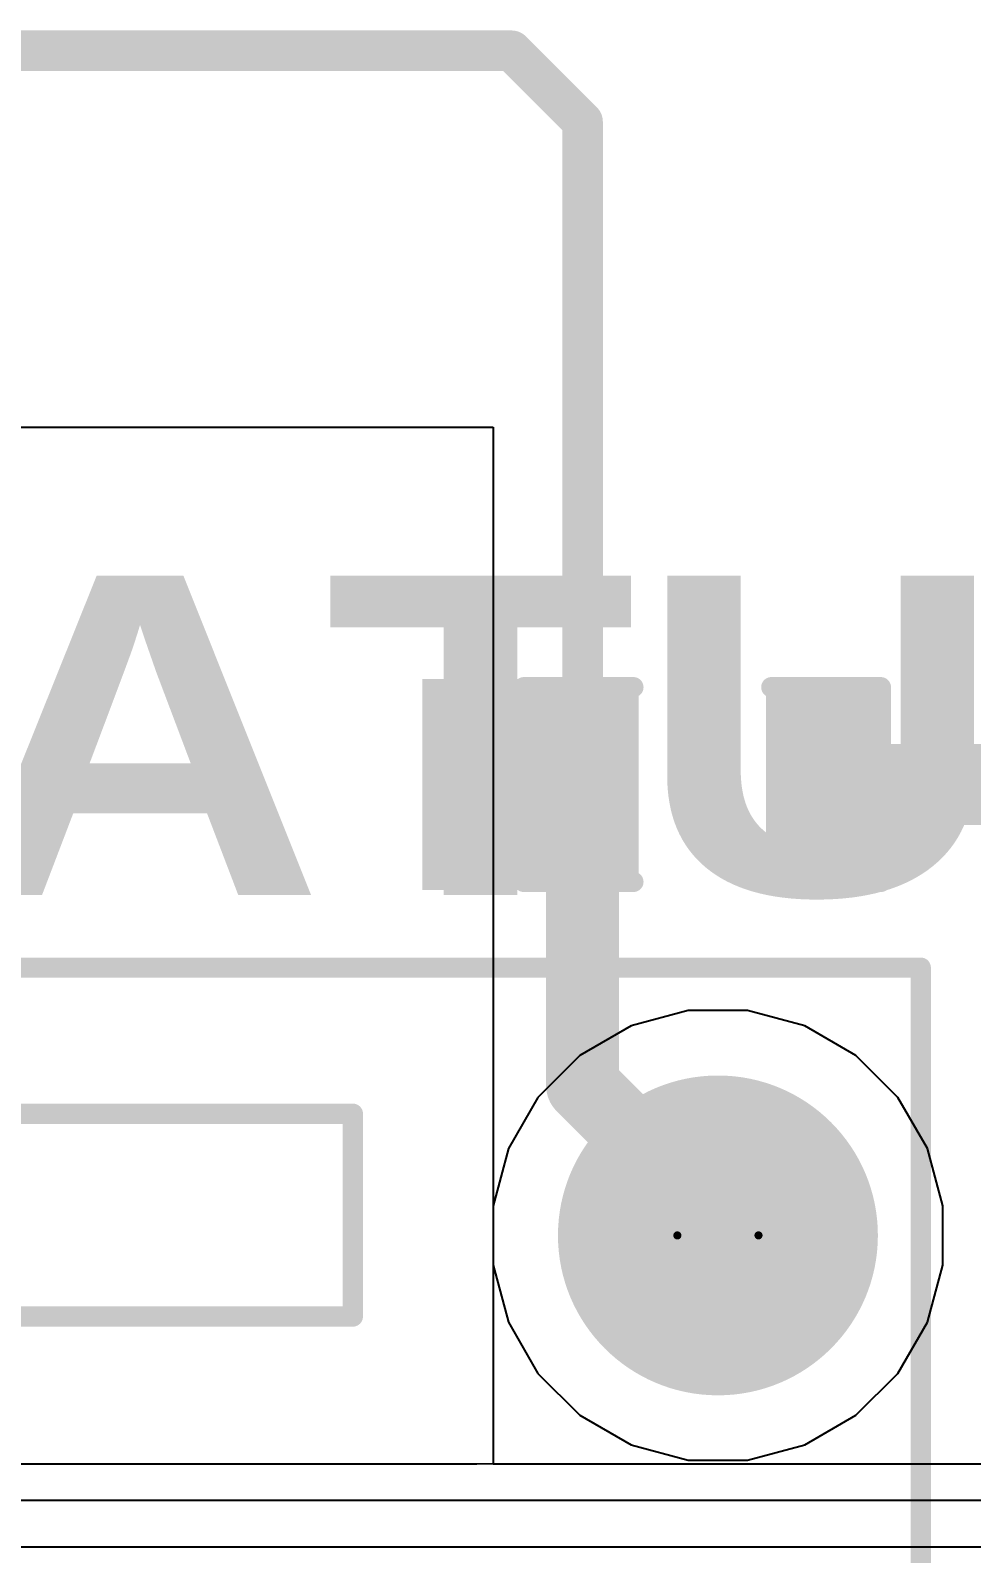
# Model space of a CAD drawing. Header units: inches. Extents: x -5 to 5328, y -4 to 5281.
# Drawn here: x 83.39 to 89.28, y 21.54 to 31.08 of the extents above; entities that cross this region are included whole.
import ezdxf

# ---------------------------------------------------------------- set-up
doc = ezdxf.new("R2010")
doc.units = ezdxf.units.IN
for name, color, linetype in [('Bottom Layer', 5, 'Continuous'), ('Bottom Solder', 6, 'Continuous'), ('Drill Drawing', 1, 'Continuous'), ('Layer 1', 16, 'Continuous'), ('Layer 2', 76, 'Continuous'), ('Multi-Layer', 9, 'Continuous'), ('Pad Holes', 156, 'Continuous'), ('Top Layer', 1, 'Continuous'), ('Top Overlay', 2, 'Continuous'), ('Top Paste', 8, 'Continuous'), ('Top Solder', 216, 'Continuous')]:
    doc.layers.add(name, color=color, linetype=linetype)
doc.styles.add('Arial Black_Bold', font='', dxfattribs={"height": 0.2})
doc.styles.get('Arial Black_Bold').set_extended_font_data('Arial Black', bold=True)

# ---------------------------------------------------------------- blocks, each defined once
blk = doc.blocks.new('LED_0603_105')
at = {"layer": 'Top Layer'}
for points in [[(-1, 0.5), (-0.5, 0.5), (-0.5, -0.5), (-1, -0.5)], [(0.5, 0.5), (1, 0.5), (1, -0.5), (0.5, -0.5)]]:
    blk.add_hatch(color=1, dxfattribs=at).paths.add_polyline_path(points)
at = {"layer": 'Top Overlay'}
blk.add_hatch(color=2, dxfattribs=at).paths.add_polyline_path([(1.1176, -0.6604), (1.7526, -0.6604), (1.7526, 0.6604), (1.1176, 0.6604)])
at = {"layer": 'Top Paste'}
for points in [[(-1, 0.5), (-0.5, 0.5), (-0.5, -0.5), (-1, -0.5)], [(0.5, 0.5), (1, 0.5), (1, -0.5), (0.5, -0.5)]]:
    blk.add_hatch(color=8, dxfattribs=at).paths.add_polyline_path(points)
at = {"layer": 'Top Solder'}
for points in [[(-1.1016, 0.6016), (-0.3984, 0.6016), (-0.3984, -0.6016), (-1.1016, -0.6016)], [(0.3984, 0.6016), (1.1016, 0.6016), (1.1016, -0.6016), (0.3984, -0.6016)]]:
    blk.add_hatch(color=216, dxfattribs=at).paths.add_polyline_path(points)
at = {"layer": 'Top Overlay'}
for points in [[(-1.1176, 0.6096, 0.127, 0.127, 0), (-1.1176, -0.6096, 0.127, 0.127, 0)], [(-0.4318, 0.6096, 0.127, 0.127, 0), (-1.1176, 0.6096, 0.127, 0.127, 0)], [(1.1176, 0.6096, 0.127, 0.127, 0), (0.4318, 0.6096, 0.127, 0.127, 0)], [(1.1176, 0.6096, 0.127, 0.127, 0), (1.1176, -0.6096, 0.127, 0.127, 0)], [(-0.4318, -0.6096, 0.127, 0.127, 0), (-1.1176, -0.6096, 0.127, 0.127, 0)], [(1.1176, -0.6096, 0.127, 0.127, 0), (0.4318, -0.6096, 0.127, 0.127, 0)]]:
    blk.add_lwpolyline(points, format="xyseb", dxfattribs=at)
for points in [[(-1.1494, 0.6096, 0.0635, 0.0635, 1), (-1.0858, 0.6096, 0.0635, 0.0635, 1)], [(-1.1494, 0.6096, 0.0635, 0.0635, 1), (-1.0858, 0.6096, 0.0635, 0.0635, 1)], [(-0.4636, 0.6096, 0.0635, 0.0635, 1), (-0.4001, 0.6096, 0.0635, 0.0635, 1)], [(0.4001, 0.6096, 0.0635, 0.0635, 1), (0.4636, 0.6096, 0.0635, 0.0635, 1)], [(1.0859, 0.6096, 0.0635, 0.0635, 1), (1.1494, 0.6096, 0.0635, 0.0635, 1)], [(1.0859, 0.6096, 0.0635, 0.0635, 1), (1.1494, 0.6096, 0.0635, 0.0635, 1)], [(-1.1494, -0.6096, 0.0635, 0.0635, 1), (-1.0858, -0.6096, 0.0635, 0.0635, 1)], [(-1.1494, -0.6096, 0.0635, 0.0635, 1), (-1.0858, -0.6096, 0.0635, 0.0635, 1)], [(-0.4636, -0.6096, 0.0635, 0.0635, 1), (-0.4001, -0.6096, 0.0635, 0.0635, 1)], [(0.4001, -0.6096, 0.0635, 0.0635, 1), (0.4636, -0.6096, 0.0635, 0.0635, 1)], [(1.0859, -0.6096, 0.0635, 0.0635, 1), (1.1494, -0.6096, 0.0635, 0.0635, 1)], [(1.0859, -0.6096, 0.0635, 0.0635, 1), (1.1494, -0.6096, 0.0635, 0.0635, 1)]]:
    blk.add_lwpolyline(points, format="xyseb", close=True, dxfattribs=at)
blk = doc.blocks.new('G6RN_1_DC24_123')
at = {"layer": 'Bottom Layer'}
h = blk.add_hatch(color=5, dxfattribs=at)
edge = h.paths.add_edge_path()
edge.add_arc((3.81, 12.7), 0.9, 0, 360)
at = {"layer": 'Bottom Solder'}
h = blk.add_hatch(color=6, dxfattribs=at)
edge = h.paths.add_edge_path()
edge.add_arc((3.81, 12.7), 1.0016, 0, 360)
at = {"layer": 'Layer 1'}
h = blk.add_hatch(color=16, dxfattribs=at)
edge = h.paths.add_edge_path()
edge.add_arc((3.81, 12.7), 0.9, 0, 360)
at = {"layer": 'Layer 2'}
h = blk.add_hatch(color=76, dxfattribs=at)
edge = h.paths.add_edge_path()
edge.add_arc((3.81, 12.7), 0.9, 0, 360)
at = {"layer": 'Multi-Layer'}
h = blk.add_hatch(color=9, dxfattribs=at)
edge = h.paths.add_edge_path()
edge.add_arc((3.81, 12.7), 0.9, 0, 360)
at = {"layer": 'Pad Holes'}
h = blk.add_hatch(color=7, dxfattribs=at)
edge = h.paths.add_edge_path()
edge.add_arc((3.81, 12.7), 0.6, 0, 360)
at = {"layer": 'Top Layer'}
h = blk.add_hatch(color=1, dxfattribs=at)
edge = h.paths.add_edge_path()
edge.add_arc((3.81, 12.7), 0.9, 0, 360)
at = {"layer": 'Top Solder'}
h = blk.add_hatch(color=216, dxfattribs=at)
edge = h.paths.add_edge_path()
edge.add_arc((3.81, 12.7), 1.0016, 0, 360)
at = {"layer": 'Top Overlay'}
for points in [[(-5.08, 14.377, 0.127, 0.127, 0), (5.08, 14.377, 0.127, 0.127, 0)], [(5.08, -14.123, 0.127, 0.127, 0), (5.08, 14.377, 0.127, 0.127, 0)], [(-1.524, 13.462, 0.127, 0.127, 0), (1.524, 13.462, 0.127, 0.127, 0)], [(1.524, 12.192, 0.127, 0.127, 0), (1.524, 13.462, 0.127, 0.127, 0)], [(-1.524, 12.192, 0.127, 0.127, 0), (1.524, 12.192, 0.127, 0.127, 0)]]:
    blk.add_lwpolyline(points, format="xyseb", dxfattribs=at)
for points in [[(5.0483, 14.377, 0.0635, 0.0635, 1), (5.1117, 14.377, 0.0635, 0.0635, 1)], [(5.0483, 14.377, 0.0635, 0.0635, 1), (5.1117, 14.377, 0.0635, 0.0635, 1)], [(1.4923, 13.462, 0.0635, 0.0635, 1), (1.5557, 13.462, 0.0635, 0.0635, 1)], [(1.4923, 13.462, 0.0635, 0.0635, 1), (1.5557, 13.462, 0.0635, 0.0635, 1)], [(1.4923, 12.192, 0.0635, 0.0635, 1), (1.5557, 12.192, 0.0635, 0.0635, 1)], [(1.4923, 12.192, 0.0635, 0.0635, 1), (1.5557, 12.192, 0.0635, 0.0635, 1)]]:
    blk.add_lwpolyline(points, format="xyseb", close=True, dxfattribs=at)

msp = doc.modelspace()

# ---------------------------------------------------------------- linework, layer by layer
at = {"layer": 'Bottom Layer'}
for p, q in [((87.5079, 24.9364), (87.1498, 24.8404)), ((87.8787, 24.9364), (87.5079, 24.9364)), ((88.2368, 24.8404), (87.8787, 24.9364)), ((87.1498, 24.8404), (86.8288, 24.6551)), ((88.5578, 24.6551), (88.2368, 24.8404)), ((86.8288, 24.6551), (86.5666, 24.3929)), ((88.82, 24.3929), (88.5578, 24.6551)), ((86.5666, 24.3929), (86.3813, 24.0718)), ((89.0054, 24.0718), (88.82, 24.3929)), ((86.3813, 24.0718), (86.2853, 23.7137)), ((89.1013, 23.7137), (89.0054, 24.0718)), ((86.2853, 23.7137), (86.2853, 23.343)), ((89.1013, 23.343), (89.1013, 23.7137)), ((86.2853, 23.343), (86.3813, 22.9849)), ((89.0054, 22.9849), (89.1013, 23.343)), ((86.3813, 22.9849), (86.5666, 22.6638)), ((88.82, 22.6638), (89.0054, 22.9849)), ((86.5666, 22.6638), (86.8288, 22.4017)), ((88.5578, 22.4017), (88.82, 22.6638)), ((86.8288, 22.4017), (87.1498, 22.2163)), ((88.2368, 22.2163), (88.5578, 22.4017)), ((87.1498, 22.2163), (87.5079, 22.1204)), ((87.8787, 22.1204), (88.2368, 22.2163)), ((87.5079, 22.1204), (87.8787, 22.1204)), ((94.1961, 21.8683), (79.3774, 21.8683))]:
    msp.add_line(p, q, dxfattribs=at)
at = {"layer": 'Drill Drawing'}
for points in [[(87.9473, 23.5284, 0.0508, 0.0508, 1), (87.4393, 23.5284, 0.0508, 0.0508, 1)], [(87.4266, 23.5284, 0.0254, 0.0254, 1), (87.452, 23.5284, 0.0254, 0.0254, 1)], [(87.9346, 23.5284, 0.0254, 0.0254, 1), (87.96, 23.5284, 0.0254, 0.0254, 1)]]:
    msp.add_lwpolyline(points, format="xyseb", close=True, dxfattribs=at)
at = {"layer": 'Layer 1'}
for p, q in [((87.5079, 24.9364), (87.1498, 24.8404)), ((87.8787, 24.9364), (87.5079, 24.9364)), ((88.2368, 24.8404), (87.8787, 24.9364)), ((87.1498, 24.8404), (86.8288, 24.6551)), ((88.5578, 24.6551), (88.2368, 24.8404)), ((86.8288, 24.6551), (86.5666, 24.3929)), ((88.82, 24.3929), (88.5578, 24.6551)), ((86.5666, 24.3929), (86.3813, 24.0718)), ((89.0054, 24.0718), (88.82, 24.3929)), ((86.3813, 24.0718), (86.2853, 23.7137)), ((89.1013, 23.7137), (89.0054, 24.0718)), ((86.2853, 23.7137), (86.2853, 23.343)), ((89.1013, 23.343), (89.1013, 23.7137)), ((86.2853, 23.343), (86.3813, 22.9849)), ((89.0054, 22.9849), (89.1013, 23.343)), ((86.3813, 22.9849), (86.5666, 22.6638)), ((88.82, 22.6638), (89.0054, 22.9849)), ((86.5666, 22.6638), (86.8288, 22.4017)), ((88.5578, 22.4017), (88.82, 22.6638)), ((86.8288, 22.4017), (87.1498, 22.2163)), ((88.2368, 22.2163), (88.5578, 22.4017)), ((87.1498, 22.2163), (87.5079, 22.1204)), ((87.8787, 22.1204), (88.2368, 22.2163)), ((87.5079, 22.1204), (87.8787, 22.1204))]:
    msp.add_line(p, q, dxfattribs=at)
at = {"layer": 'Layer 2'}
for p, q in [((87.5079, 24.9364), (87.1498, 24.8404)), ((87.8787, 24.9364), (87.5079, 24.9364)), ((88.2368, 24.8404), (87.8787, 24.9364)), ((87.1498, 24.8404), (86.8288, 24.6551)), ((88.5578, 24.6551), (88.2368, 24.8404)), ((86.8288, 24.6551), (86.5666, 24.3929)), ((88.82, 24.3929), (88.5578, 24.6551)), ((86.5666, 24.3929), (86.3813, 24.0718)), ((89.0054, 24.0718), (88.82, 24.3929)), ((86.3813, 24.0718), (86.2853, 23.7137)), ((89.1013, 23.7137), (89.0054, 24.0718)), ((86.2853, 23.7137), (86.2853, 23.343)), ((89.1013, 23.343), (89.1013, 23.7137)), ((86.2853, 23.343), (86.3813, 22.9849)), ((89.0054, 22.9849), (89.1013, 23.343)), ((86.3813, 22.9849), (86.5666, 22.6638)), ((88.82, 22.6638), (89.0054, 22.9849)), ((86.5666, 22.6638), (86.8288, 22.4017)), ((88.5578, 22.4017), (88.82, 22.6638)), ((86.8288, 22.4017), (87.1498, 22.2163)), ((88.2368, 22.2163), (88.5578, 22.4017)), ((87.1498, 22.2163), (87.5079, 22.1204)), ((87.8787, 22.1204), (88.2368, 22.2163)), ((87.5079, 22.1204), (87.8787, 22.1204))]:
    msp.add_line(p, q, dxfattribs=at)
at = {"layer": 'Top Layer'}
for p, q in [((61.7736, 28.5915), (86.2853, 28.5915)), ((61.7736, 28.5915), (86.2853, 28.5915)), ((86.2853, 28.5915), (86.2853, 22.0986)), ((86.2853, 28.5915), (86.2853, 23.7137)), ((86.2853, 23.7137), (86.2853, 23.343)), ((86.2853, 23.343), (86.2853, 22.0986)), ((86.1847, 22.0962), (80.5611, 22.0962)), ((86.2853, 22.0986), (86.1847, 22.0962)), ((86.2853, 22.0986), (92.1627, 22.0986)), ((68.2993, 21.5783), (93.5811, 21.5783))]:
    msp.add_line(p, q, dxfattribs=at)
for points in [[(38.3107, 30.9485, 0.254, 0.254, 0), (86.4011, 30.9485, 0.254, 0.254, 0)], [(86.4011, 30.9485, 0.254, 0.254, 0), (86.8458, 30.5038, 0.254, 0.254, 0)], [(86.8458, 26.3523, 0.254, 0.254, 0), (86.8458, 30.5038, 0.254, 0.254, 0)], [(86.8458, 24.4676, 0.4572, 0.4572, 0), (86.8458, 26.3523, 0.4572, 0.4572, 0)], [(88.3458, 26.3523, 0.508, 0.508, 0), (89.8459, 26.3523, 0.508, 0.508, 0)], [(86.8458, 24.4676, 0.4572, 0.4572, 0), (87.6933, 23.62, 0.4572, 0.4572, 0)], [(87.6933, 23.5284, 0.4572, 0.4572, 0), (87.6933, 23.62, 0.4572, 0.4572, 0)]]:
    msp.add_lwpolyline(points, format="xyseb", dxfattribs=at)
for points in [[(86.3376, 30.9485, 0.127, 0.127, 1), (86.4646, 30.9485, 0.127, 0.127, 1)], [(86.3376, 30.9485, 0.127, 0.127, 1), (86.4646, 30.9485, 0.127, 0.127, 1)], [(86.7823, 30.5038, 0.127, 0.127, 1), (86.9093, 30.5038, 0.127, 0.127, 1)], [(86.7823, 30.5038, 0.127, 0.127, 1), (86.9093, 30.5038, 0.127, 0.127, 1)], [(86.7315, 26.3523, 0.2286, 0.2286, 1), (86.9601, 26.3523, 0.2286, 0.2286, 1)], [(88.2188, 26.3523, 0.254, 0.254, 1), (88.4728, 26.3523, 0.254, 0.254, 1)], [(86.7823, 26.3523, 0.127, 0.127, 1), (86.9093, 26.3523, 0.127, 0.127, 1)], [(86.7315, 24.4676, 0.2286, 0.2286, 1), (86.9601, 24.4676, 0.2286, 0.2286, 1)], [(86.7315, 24.4676, 0.2286, 0.2286, 1), (86.9601, 24.4676, 0.2286, 0.2286, 1)], [(87.579, 23.62, 0.2286, 0.2286, 1), (87.8076, 23.62, 0.2286, 0.2286, 1)], [(87.579, 23.62, 0.2286, 0.2286, 1), (87.8076, 23.62, 0.2286, 0.2286, 1)], [(87.579, 23.5284, 0.2286, 0.2286, 1), (87.8076, 23.5284, 0.2286, 0.2286, 1)]]:
    msp.add_lwpolyline(points, format="xyseb", close=True, dxfattribs=at)

# ---------------------------------------------------------------- block references
at = {"rotation": 180}
msp.add_blockref('LED_0603_105', (87.5958, 26.3523), dxfattribs=at)
msp.add_blockref('G6RN_1_DC24_123', (83.8833, 10.8284))

# ---------------------------------------------------------------- texts
at = {"layer": 'Top Overlay', "style": 'Arial Black_Bold'}
msp.add_text('STATUS', height=2, rotation=360, dxfattribs=at).set_placement((78.8347, 25.6601))

doc.saveas('drawing.dxf')
